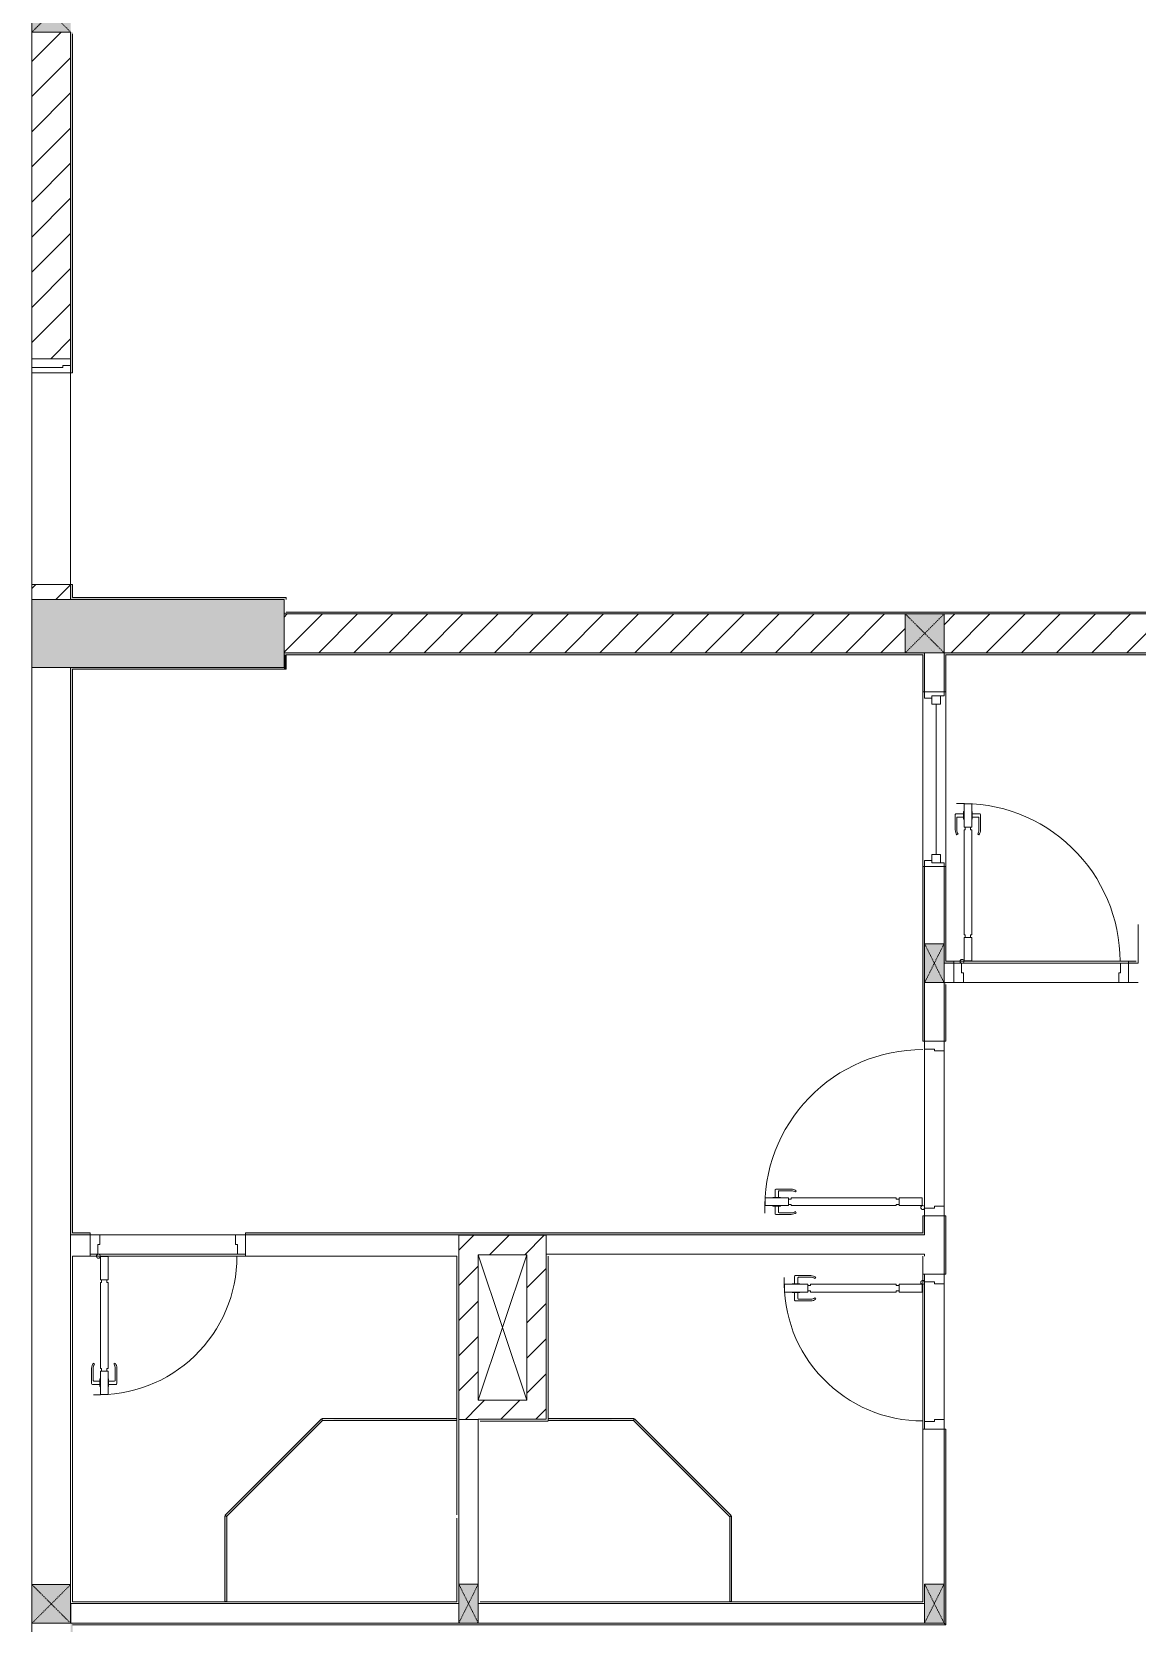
# Model space of a CAD drawing. Header units: millimetres. Extents: x 31499 to 223976, y 3719 to 80291.
# Drawn here: x 141074 to 146769, y 56636 to 64837 of the extents above; entities that cross this region are included whole.
import ezdxf

# ---------------------------------------------------------------- set-up
doc = ezdxf.new("R2010")
doc.units = ezdxf.units.MM
doc.linetypes.add('IMPORT-Dash _2_', pattern=[6, 3, -3])
for name, color, linetype, lineweight in [('0-2', 170, 'Continuous', 9), ('A-DETL-GENF-7', 170, 'Continuous', 9), ('A-DOOR-2', 170, 'Continuous', 9), ('A-DOOR-FRAM-2', 170, 'Continuous', 9), ('A-FLOR-1', 170, 'Continuous', 9), ('A-FLOR-HRAL-6', 170, 'Continuous', 9), ('A-GLAZ-5', 170, 'Continuous', 9), ('A-GLAZ-CURT-3', 170, 'Continuous', 9), ('A-WALL-1', 170, 'Continuous', 9), ('A-WALL-PATT-3', 170, 'Continuous', 9), ('A_1404_dwg-1', 170, 'Continuous', 9), ('I-WALL', 170, 'Continuous', 9), ('I-WALL-1', 170, 'Continuous', 9), ('S-COLS-1', 170, 'Continuous', 9), ('S-COLS-12', 170, 'IMPORT-Dash _2_', 9), ('S-COLS-2', 170, 'Continuous', 9), ('S-COLS-4', 170, 'Continuous', 9), ('S-COLS-HDLN-1', 170, 'IMPORT-Dash _2_', 9)]:
    doc.layers.add(name, color=color, linetype=linetype, lineweight=lineweight)
pattern_1 = [(45, (0, 0), (-90.50967, 90.50967), [])]

# ---------------------------------------------------------------- blocks, each defined once
blk = doc.blocks.new('A_1404_dwg_NCV_TKTC_KET CAU_rvt-1-TKTC_MB HOÀN THIỆN SÀN TẦNG 3-4-4819833-KeyPlan-CH2A_Tầng 3 - Tầng 8')
at = {"layer": 'S-COLS-1'}
blk.add_hatch(color=256, dxfattribs=at).paths.add_polyline_path([(44452.6, 61561.9), (45752.6, 61561.9), (45752.6, 61911.9), (44452.6, 61911.9), (44452.6, 61578.1)])
at = {"layer": 'S-COLS-2'}
blk.add_line((45752.6, 61636.9), (45752.6, 61836.9), dxfattribs=at)
at = {"layer": 'S-COLS-2', "flags": 128}
blk.add_lwpolyline([(44652.6, 61911.9), (44452.6, 61911.9), (44452.6, 61561.9), (44652.6, 61561.9)], dxfattribs=at)
blk = doc.blocks.new('A_1404_dwg_DOOR_CW_01 CANH MO-PANEL KINH - DIW_01-900x2200-CỬA GỖ VÂN LAMINATE-553393-TKTC_MB HOÀN THIỆN SÀN TẦNG 3-4-4819840-KeyPlan-CH2A_Tầng 3 - Tầng 8')
at = {"layer": 'A-DETL-GENF-7'}
for p, q in [((46582.1, 38482.4), (46582.1, 38521.4)), ((46665.6, 38525.4), (46586.1, 38525.4)), ((46599.1, 38482.4), (46599.1, 38513.4)), ((46603.1, 38517.4), (46665.6, 38517.4)), ((46691.4, 38517.2), (46686.8, 38510.7)), ((46582.1, 38438.4), (46582.1, 38399.4)), ((46665.6, 38395.4), (46586.1, 38395.4)), ((46599.1, 38438.4), (46599.1, 38407.4)), ((46603.1, 38403.4), (46665.6, 38403.4)), ((46691.4, 38403.5), (46686.8, 38410.1))]:
    blk.add_line(p, q, dxfattribs=at)
at = {"layer": 'A-DETL-GENF-7', "flags": 128}
for points in [[(46530.6, 38440.4), (46530.6, 38480.4), (46650.6, 38480.4), (46650.6, 38440.4)], [(46610.3, 38482.4), (46610.3, 38480.4), (46570.8, 38480.4), (46570.8, 38482.4)], [(47206.6, 38474.4), (47206.6, 38480.4), (46664.6, 38480.4), (46664.6, 38474.4), (46650.6, 38474.4), (46650.6, 38446.4), (46664.6, 38446.4), (46664.6, 38440.4), (47206.6, 38440.4), (47206.6, 38446.4), (47220.6, 38446.4), (47220.6, 38474.4)], [(47220.6, 38480.4), (47220.6, 38440.4), (47340.6, 38440.4), (47340.6, 38480.4)], [(46610.3, 38438.4), (46610.3, 38440.4), (46570.8, 38440.4), (46570.8, 38438.4)]]:
    blk.add_lwpolyline(points, close=True, dxfattribs=at)
at = {"layer": 'A-DETL-GENF-7'}
blk.add_circle((47342.6, 38430.4), 10, dxfattribs=at)
for centre, radius, start, end in [((47342.6, 38430.4), 814, 90, 182), ((46586.1, 38521.4), 4, 90, 180), ((46603.1, 38513.4), 4, 90, 180), ((46665.6, 38480.4), 45, 55, 90), ((46665.6, 38480.4), 37, 55, 90), ((46586.1, 38399.4), 4, 180, 270), ((46603.1, 38407.4), 4, 180, 270), ((46665.6, 38440.4), 37, 270, 305), ((46665.6, 38440.4), 45, 270, 305)]:
    blk.add_arc(centre, radius, start, end, dxfattribs=at)
at = {"layer": 'A-DOOR-2'}
blk.add_line((47352.6, 38430.4), (47352.6, 38455.4), dxfattribs=at)
at = {"layer": 'A-DOOR-2', "flags": 128}
for points in [[(47452.6, 39237.4), (47452.6, 39287.4), (47352.6, 39287.4), (47352.6, 39247.4), (47402.6, 39247.4), (47402.6, 39237.4)], [(47452.6, 38387.4), (47452.6, 38437.4), (47402.6, 38437.4), (47402.6, 38427.4), (47352.6, 38427.4), (47352.6, 38387.4)]]:
    blk.add_lwpolyline(points, close=True, dxfattribs=at)
blk = doc.blocks.new('A_1404_dwg_DOOR_CW_01 CANH MO-PANEL KINH - DIG_02-800x2200-CỬA NHÔM KÍNH-V60-TKTC_MB HOÀN THIỆN SÀN TẦNG 3-4-4819851-KeyPlan-CH2A_Tầng 3 - Tầng 8')
at = {"layer": 'A-DETL-GENF-7'}
for p, q in [((104755.9, 29607.4), (104716.9, 29607.4)), ((104799.9, 29607.4), (104838.9, 29607.4)), ((104712.9, 29523.9), (104712.9, 29603.4)), ((104720.9, 29586.4), (104720.9, 29523.9)), ((104755.9, 29590.4), (104724.9, 29590.4)), ((104799.9, 29590.4), (104830.9, 29590.4)), ((104834.9, 29586.4), (104834.9, 29523.9)), ((104842.9, 29523.9), (104842.9, 29603.4)), ((104721.1, 29498.1), (104727.6, 29502.7)), ((104834.8, 29498.1), (104828.2, 29502.7))]:
    blk.add_line(p, q, dxfattribs=at)
at = {"layer": 'A-DETL-GENF-7', "flags": 128}
for points in [[(104755.9, 29579.2), (104757.9, 29579.2), (104757.9, 29618.7), (104755.9, 29618.7)], [(104797.9, 29658.9), (104757.9, 29658.9), (104757.9, 29538.9), (104797.9, 29538.9)], [(104799.9, 29579.2), (104797.9, 29579.2), (104797.9, 29618.7), (104799.9, 29618.7)], [(104763.9, 29082.9), (104757.9, 29082.9), (104757.9, 29524.9), (104763.9, 29524.9), (104763.9, 29538.9), (104791.9, 29538.9), (104791.9, 29524.9), (104797.9, 29524.9), (104797.9, 29082.9), (104791.9, 29082.9), (104791.9, 29068.9), (104763.9, 29068.9)], [(104757.9, 29068.9), (104797.9, 29068.9), (104797.9, 28948.9), (104757.9, 28948.9)]]:
    blk.add_lwpolyline(points, close=True, dxfattribs=at)
at = {"layer": 'A-DETL-GENF-7'}
blk.add_circle((104807.9, 28946.9), 10, dxfattribs=at)
for centre, radius, start, end in [((104807.9, 28946.9), 714, 88, 180), ((104716.9, 29603.4), 4, 90, 180), ((104838.9, 29603.4), 4, 0, 90), ((104757.9, 29523.9), 45, 180, 215), ((104724.9, 29586.4), 4, 90, 180), ((104757.9, 29523.9), 37, 180, 215), ((104797.9, 29523.9), 37, 325, 0), ((104830.9, 29586.4), 4, 0, 90), ((104797.9, 29523.9), 45, 325, 0)]:
    blk.add_arc(centre, radius, start, end, dxfattribs=at)
at = {"layer": 'A-DOOR-2'}
blk.add_line((104807.9, 28936.9), (104782.9, 28936.9), dxfattribs=at)
at = {"layer": 'A-DOOR-2', "flags": 128}
for points in [[(104050.9, 28836.9), (104050.9, 28936.9), (104090.9, 28936.9), (104090.9, 28886.9), (104100.9, 28886.9), (104100.9, 28836.9)], [(104800.9, 28836.9), (104800.9, 28886.9), (104810.9, 28886.9), (104810.9, 28936.9), (104850.9, 28936.9), (104850.9, 28836.9)]]:
    blk.add_lwpolyline(points, close=True, dxfattribs=at)
blk = doc.blocks.new('A_1404_dwg_M_Fixed - 900 x 1400-901191-TKTC_MB HOÀN THIỆN SÀN TẦNG 3-4-4819853-KeyPlan-CH2A_Tầng 3 - Tầng 8')
at = {"layer": 'A-GLAZ-5'}
blk.add_line((107013.5, 28877.9), (107787.5, 28877.9), dxfattribs=at)
at = {"layer": 'A-GLAZ-5', "flags": 128}
for points in [[(106982.5, 28899.9), (106982.5, 28936.9), (106950.5, 28936.9)], [(106950.5, 28836.9), (106969.5, 28836.9), (106969.5, 28899.9), (107013.5, 28899.9), (107013.5, 28855.9), (106969.5, 28855.9)], [(107831.5, 28855.9), (107787.5, 28855.9), (107787.5, 28899.9), (107831.5, 28899.9), (107831.5, 28836.9), (107849.4, 28836.9)], [(107818.5, 28899.9), (107818.5, 28936.9), (107850.5, 28936.9)]]:
    blk.add_lwpolyline(points, dxfattribs=at)
blk = doc.blocks.new('A_1404_dwg_System Panel - Glazed-588850-TKTC_MB HOÀN THIỆN SÀN TẦNG 3-4-4819877-KeyPlan-CH2A_Tầng 3 - Tầng 8')
at = {"layer": 'A-GLAZ-CURT-3'}
blk.add_hatch(color=256, dxfattribs=at).paths.add_polyline_path([(103601.6, 32531.9), (103605.1, 32536.9), (103601.6, 32541.9), (103162.6, 32541.9), (103162.6, 32531.9)])
blk.add_line((103162.6, 32531.9), (103603.1, 32531.9), dxfattribs=at)
at = {"layer": 'A-GLAZ-CURT-3', "flags": 128}
blk.add_lwpolyline([(103605.1, 32541.9), (103162.6, 32541.9), (103162.6, 32531.9)], dxfattribs=at)
blk = doc.blocks.new('A_1404_dwg_System Panel - Glazed-580250-TKTC_MB HOÀN THIỆN SÀN TẦNG 3-4-4819878-KeyPlan-CH2A_Tầng 3 - Tầng 8')
at = {"layer": 'A-GLAZ-CURT-3'}
blk.add_hatch(color=256, dxfattribs=at).paths.add_polyline_path([(104097.4, 32037.6), (104102.6, 32046.5), (103605.1, 32536.9), (103605.1, 32529.9), (104095.9, 32039.1)])
blk.add_line((103601.6, 32533.4), (104095.9, 32039.1), dxfattribs=at)
at = {"layer": 'A-GLAZ-CURT-3', "flags": 128}
blk.add_lwpolyline([(104104.5, 32044.7), (103608.7, 32540.5), (103601.6, 32533.4)], dxfattribs=at)
blk = doc.blocks.new('A_1404_dwg_System Panel - Glazed-901202-TKTC_MB HOÀN THIỆN SÀN TẦNG 3-4-4819879-KeyPlan-CH2A_Tầng 3 - Tầng 8')
at = {"layer": 'A-GLAZ-CURT-3'}
blk.add_hatch(color=256, dxfattribs=at).paths.add_polyline_path([(104105.9, 31346.9), (104100.9, 32041.1), (104095.9, 32037.6), (104095.9, 31346.9), (104104.5, 31346.9)])
at = {"layer": 'A-GLAZ-CURT-3', "flags": 128}
blk.add_lwpolyline([(104095.9, 32041.1), (104095.9, 31346.9), (104105.9, 31346.9), (104105.9, 32041.1)], close=True, dxfattribs=at)
blk = doc.blocks.new('A_1404_dwg_System Panel - Glazed-901203-TKTC_MB HOÀN THIỆN SÀN TẦNG 3-4-4819880-KeyPlan-CH2A_Tầng 3 - Tầng 8')
at = {"layer": 'A-GLAZ-CURT-3'}
blk.add_hatch(color=256, dxfattribs=at).paths.add_polyline_path([(103601.6, 29931.5), (103602.8, 29936.5), (103599.3, 29941.5), (103162.6, 29941.5), (103162.6, 29931.5), (103599.3, 29931.5)])
blk.add_line((103162.6, 29931.5), (103602.8, 29931.5), dxfattribs=at)
at = {"layer": 'A-GLAZ-CURT-3', "flags": 128}
blk.add_lwpolyline([(103600.8, 29941.5), (103162.6, 29941.5), (103162.6, 29931.5)], dxfattribs=at)
blk = doc.blocks.new('A_1404_dwg_System Panel - Glazed-580253-TKTC_MB HOÀN THIỆN SÀN TẦNG 3-4-4819881-KeyPlan-CH2A_Tầng 3 - Tầng 8')
at = {"layer": 'A-GLAZ-CURT-3'}
blk.add_hatch(color=256, dxfattribs=at).paths.add_polyline_path([(103606.4, 29933), (104100.9, 30434.6), (104095.9, 30436.7), (103602.8, 29936.5)])
blk.add_line((103606.4, 29933), (104104.5, 30431.1), dxfattribs=at)
at = {"layer": 'A-GLAZ-CURT-3', "flags": 128}
blk.add_lwpolyline([(104095.9, 30436.7), (103599.3, 29940), (103606.4, 29933)], dxfattribs=at)
blk = doc.blocks.new('A_1404_dwg_System Panel - Glazed-901204-TKTC_MB HOÀN THIỆN SÀN TẦNG 3-4-4819882-KeyPlan-CH2A_Tầng 3 - Tầng 8')
at = {"layer": 'A-GLAZ-CURT-3'}
blk.add_hatch(color=256, dxfattribs=at).paths.add_polyline_path([(104104.5, 30434.6), (104105.9, 30434.6), (104102.6, 30876.9), (104095.9, 30876.9), (104100.9, 30434.6), (104102.6, 30434.6)])
at = {"layer": 'A-GLAZ-CURT-3', "flags": 128}
blk.add_lwpolyline([(104105.9, 30434.6), (104105.9, 30876.9), (104095.9, 30876.9), (104095.9, 30434.6)], close=True, dxfattribs=at)
blk = doc.blocks.new('A_1404_dwg_G1_SOF - BO TRU - 100x200-746114-TKTC_MB HOÀN THIỆN SÀN TẦNG 3-4-4819846-KeyPlan-CH2A_Tầng 3 - Tầng 8')
at = {"layer": 'S-COLS-1'}
blk.add_hatch(color=256, dxfattribs=at).paths.add_polyline_path([(49952.6, 40036.9), (49952.6, 40236.9), (49852.6, 40236.9), (49852.6, 40036.9)])
at = {"layer": 'S-COLS-1', "flags": 128}
blk.add_lwpolyline([(49852.6, 40036.9), (49852.6, 40236.9), (49952.6, 40236.9), (49952.6, 40036.9)], close=True, dxfattribs=at)
at = {"layer": 'S-COLS-HDLN-1'}
for p, q in [((49952.6, 40036.9), (49852.6, 40236.9)), ((49852.6, 40036.9), (49952.6, 40236.9))]:
    blk.add_line(p, q, dxfattribs=at)
blk = doc.blocks.new('A_1404_dwg_DOOR_CW_01 CANH MO-PANEL KINH - DIG_01-900x2200-CỬA NHÔM KÍNH-901226-TKTC_MB HOÀN THIỆN SÀN TẦNG 3-4-4819905-KeyPlan-CH2A_Tầng 3 - Tầng 8')
at = {"layer": 'A-DETL-GENF-7'}
for p, q in [((37872.7, 26675.7), (37879.3, 26671.2)), ((37986.4, 26675.7), (37979.9, 26671.2)), ((37864.6, 26649.9), (37864.6, 26570.4)), ((37872.6, 26587.4), (37872.6, 26649.9)), ((37907.6, 26583.4), (37876.6, 26583.4)), ((37951.6, 26583.4), (37982.6, 26583.4)), ((37986.6, 26587.4), (37986.6, 26649.9)), ((37994.6, 26649.9), (37994.6, 26570.4)), ((37907.6, 26566.4), (37868.6, 26566.4)), ((37951.6, 26566.4), (37990.6, 26566.4))]:
    blk.add_line(p, q, dxfattribs=at)
at = {"layer": 'A-DETL-GENF-7', "flags": 128}
for points in [[(37909.6, 27204.9), (37949.6, 27204.9), (37949.6, 27324.9), (37909.6, 27324.9)], [(37915.6, 27190.9), (37909.6, 27190.9), (37909.6, 26648.9), (37915.6, 26648.9), (37915.6, 26634.9), (37943.6, 26634.9), (37943.6, 26648.9), (37949.6, 26648.9), (37949.6, 27190.9), (37943.6, 27190.9), (37943.6, 27204.9), (37915.6, 27204.9)], [(37907.6, 26594.7), (37909.6, 26594.7), (37909.6, 26555.2), (37907.6, 26555.2)], [(37949.6, 26514.9), (37909.6, 26514.9), (37909.6, 26634.9), (37949.6, 26634.9)], [(37951.6, 26594.7), (37949.6, 26594.7), (37949.6, 26555.2), (37951.6, 26555.2)]]:
    blk.add_lwpolyline(points, close=True, dxfattribs=at)
at = {"layer": 'A-DETL-GENF-7'}
blk.add_circle((37959.6, 27326.9), 10, dxfattribs=at)
for centre, radius, start, end in [((37959.6, 27326.9), 814, 180, 272), ((37909.6, 26649.9), 45, 145, 180), ((37909.6, 26649.9), 37, 145, 180), ((37949.6, 26649.9), 37, 0, 35), ((37949.6, 26649.9), 45, 0, 35), ((37876.6, 26587.4), 4, 180, 270), ((37982.6, 26587.4), 4, 270, 0), ((37868.6, 26570.4), 4, 180, 270), ((37990.6, 26570.4), 4, 270, 0)]:
    blk.add_arc(centre, radius, start, end, dxfattribs=at)
at = {"layer": 'A-DOOR-2'}
blk.add_line((37959.6, 27336.9), (37934.6, 27336.9), dxfattribs=at)
at = {"layer": 'A-DOOR-2', "flags": 128}
for points in [[(37152.6, 27436.9), (37102.6, 27436.9), (37102.6, 27336.9), (37142.6, 27336.9), (37142.6, 27386.9), (37152.6, 27386.9)], [(38002.6, 27436.9), (37952.6, 27436.9), (37952.6, 27386.9), (37962.6, 27386.9), (37962.6, 27336.9), (38002.6, 27336.9)]]:
    blk.add_lwpolyline(points, close=True, dxfattribs=at)
blk = doc.blocks.new('A_1404_dwg_Railing - Railing-914981-TKTC_MB HOÀN THIỆN SÀN TẦNG 3-4-4819918-KeyPlan-CH2A_Tầng 3 - Tầng 8')
at = {"layer": 'A-FLOR-HRAL-6'}
blk.add_line((44662.6, 56626.9), (49162.6, 56626.9), dxfattribs=at)
at = {"layer": 'A-FLOR-HRAL-6', "flags": 128}
for points in [[(49152.6, 56636.9), (49162.6, 56626.9), (49162.6, 56636.9)], [(44662.6, 54951.9), (44662.6, 54877.4), (44652.6, 54877.4), (44652.6, 54951.9)]]:
    blk.add_lwpolyline(points, dxfattribs=at)
blk = doc.blocks.new('A_1404_dwg_NCV_TKTC_TANG 3 - 4_rvt-1-TKTC_MB HOÀN THIỆN SÀN TẦNG 3-4-4819943-KeyPlan-CH2A_Tầng 3 - Tầng 8')
at = {"layer": 'A-WALL-PATT-3'}
h = blk.add_hatch(color=256, dxfattribs=at)
h.paths.add_polyline_path([(44662.6, 61911.9), (44662.6, 61989.4), (44652.6, 61989.4), (44652.6, 61911.9)])
h.paths.add_polyline_path([(44652.6, 63079.4), (44662.6, 63079.4), (44662.6, 64836.9), (44652.6, 64835.3), (44652.6, 63151.9)])
for points in [[(45272.1, 61911.9), (45762.6, 61911.9), (45762.6, 61921.9), (44662.6, 61921.9), (44662.6, 61911.9), (44799.8, 61911.9)], [(52742.5, 61836.9), (52742.5, 61846.9), (45752.6, 61846.9), (45752.6, 61836.9), (51135.1, 61836.9)], [(48952.9, 61626.9), (49052.6, 61626.9), (49052.6, 61636.9), (45752.6, 61636.9), (45752.6, 61626.9), (45762.6, 61626.9)], [(45752.6, 61551.9), (45762.6, 61551.9), (45762.6, 61626.9), (45752.6, 61626.9), (45752.6, 61561.9)], [(52752.5, 61626.9), (52752.6, 61626.9), (52752.5, 61636.9), (49152.6, 61636.9), (49152.9, 61626.9), (52742.6, 61626.9)], [(44662.6, 58646.9), (44662.6, 61561.9), (44652.6, 61561.9), (44652.6, 58646.9)], [(44662.6, 61551.9), (45752.6, 61551.9), (45752.6, 61561.9), (44662.6, 61561.9)]]:
    blk.add_hatch(color=256, dxfattribs=at).paths.add_polyline_path(points)
h = blk.add_hatch(color=256, dxfattribs=at)
h.paths.add_polyline_path([(49052.6, 58646.9), (49052.6, 58734.9), (49042.6, 58734.9), (49042.6, 58646.9)])
h.paths.add_polyline_path([(49052.6, 59634.9), (49052.6, 60534.9), (49042.6, 60534.9), (49042.6, 59634.9)])
h.paths.add_polyline_path([(49052.6, 61434.9), (49052.6, 61626.9), (49042.6, 61626.9), (49042.6, 61434.9)])
h = blk.add_hatch(color=256, dxfattribs=at)
h.paths.add_polyline_path([(49152.6, 60046.9), (49162.6, 60046.9), (49162.6, 60534.9), (49152.6, 60534.9), (49152.6, 60136.9)])
h.paths.add_polyline_path([(49162.6, 61434.9), (49162.6, 61626.9), (49152.6, 61626.9), (49152.6, 61434.9)])
h = blk.add_hatch(color=256, dxfattribs=at)
h.paths.add_polyline_path([(50102.6, 60036.9), (50142.6, 60036.9), (50142.6, 60046.9), (50102.6, 60046.9)])
h.paths.add_polyline_path([(49152.6, 60036.9), (49202.6, 60036.9), (49202.6, 60046.9), (49152.6, 60046.9)])
h = blk.add_hatch(color=256, dxfattribs=at)
h.paths.add_polyline_path([(49152.6, 56636.9), (49162.6, 56636.9), (49162.6, 57635.3), (49152.6, 57635.3), (49152.6, 56836.9)])
h.paths.add_polyline_path([(49162.6, 58435.3), (49162.6, 58734.9), (49152.6, 58734.9), (49152.6, 58435.3)])
h.paths.add_polyline_path([(49162.6, 59634.9), (49162.6, 59936.9), (49152.6, 59936.9), (49152.6, 59634.9)])
h = blk.add_hatch(color=256, dxfattribs=at)
h.paths.add_polyline_path([(46753, 58636.9), (49052.6, 58636.9), (49052.6, 58646.9), (45552.6, 58646.9), (45552.6, 58636.9), (46653, 58636.9)])
h.paths.add_polyline_path([(44662.6, 58636.9), (44752.6, 58636.9), (44752.6, 58646.9), (44652.6, 58646.9), (44652.6, 58636.9)])
h = blk.add_hatch(color=256, dxfattribs=at)
h.paths.add_polyline_path([(44662.6, 53711.9), (44662.6, 53861.9), (44652.6, 53861.9), (44652.6, 53711.9)])
h.paths.add_polyline_path([(44662.6, 54951.9), (44662.6, 56636.9), (44652.6, 56635.3), (44652.6, 54951.9)])
at = {"layer": 'A-FLOR-1'}
for p, q in [((44652.6, 63079.4), (44652.6, 61989.4)), ((45752.6, 61911.9), (45752.6, 61846.9)), ((50062.6, 60036.9), (49242.6, 60036.9)), ((49052.6, 58774.9), (49052.6, 59594.9)), ((49152.6, 59584.9), (49152.6, 58784.9)), ((44792.6, 58536.9), (45512.6, 58536.9)), ((47102.6, 58536.9), (47102.6, 58526.9)), ((49052.6, 58395.3), (49052.6, 57675.3))]:
    blk.add_line(p, q, dxfattribs=at)
at = {"layer": 'A-FLOR-1', "flags": 128}
for points in [[(44452.6, 63079.4), (44452.6, 61989.4), (44652.6, 61989.4), (44652.6, 63079.4)], [(50052.6, 59936.9), (49252.6, 59936.9)], [(44802.6, 58636.9), (45502.6, 58636.9)], [(49152.6, 58385.3), (49152.6, 57685.3)]]:
    blk.add_lwpolyline(points, close=True, dxfattribs=at)
blk.add_lwpolyline([(46762.6, 57686.9), (46752.6, 57686.9), (46752.6, 57684.9)], dxfattribs=at)
at = {"layer": 'A-WALL-1'}
for p, q in [((49052.6, 61626.9), (49052.6, 61434.9)), ((49152.6, 61434.9), (49152.6, 61626.9)), ((49052.6, 61434.9), (49152.6, 61434.9)), ((49152.6, 60534.9), (49052.6, 60534.9)), ((49052.6, 60534.9), (49052.6, 60136.9)), ((49152.6, 60136.9), (49152.6, 60534.9)), ((49202.6, 60036.9), (49152.6, 60036.9)), ((49202.6, 59936.9), (49202.6, 60036.9)), ((50102.6, 60036.9), (50102.6, 59936.9)), ((50142.6, 60036.9), (50102.6, 60036.9)), ((49052.6, 59936.9), (49052.6, 59634.9)), ((49152.6, 59936.9), (49162.6, 59936.9)), ((49152.6, 59634.9), (49152.6, 59936.9)), ((49162.6, 59936.9), (49202.6, 59936.9)), ((50052.6, 59936.9), (49252.6, 59936.9)), ((50102.6, 59936.9), (50152.6, 59936.9)), ((49052.6, 59634.9), (49152.6, 59634.9)), ((49052.6, 58774.9), (49052.6, 59594.9)), ((49152.6, 59584.9), (49152.6, 58784.9)), ((49152.6, 58734.9), (49052.6, 58734.9)), ((49052.6, 58734.9), (49052.6, 58646.9)), ((49152.6, 58435.3), (49152.6, 58734.9)), ((44652.6, 58636.9), (44652.6, 58536.9)), ((44752.6, 58636.9), (44652.6, 58636.9)), ((44752.6, 58536.9), (44752.6, 58636.9)), ((44802.6, 58636.9), (45502.6, 58636.9)), ((45552.6, 58636.9), (45552.6, 58536.9)), ((46652.6, 58636.9), (45552.6, 58636.9)), ((46652.6, 58536.9), (46652.6, 58636.9)), ((49052.6, 58435.3), (49152.6, 58435.3)), ((49152.6, 58385.3), (49152.6, 57685.3)), ((49152.6, 57635.3), (49052.6, 57635.3)), ((49152.6, 56836.9), (49152.6, 57635.3)), ((49052.6, 56736.9), (46752.6, 56736.9)), ((46752.6, 56636.9), (49052.6, 56636.9))]:
    blk.add_line(p, q, dxfattribs=at)
at = {"layer": 'A-WALL-1', "flags": 128}
for points in [[(49152.6, 61626.9), (49152.6, 61636.9), (49052.6, 61636.9), (49052.6, 61626.9)], [(50152.6, 60236.9), (50152.6, 60036.9), (50142.6, 60036.9)], [(49052.6, 58646.9), (49052.6, 58636.9), (47102.6, 58636.9), (47102.6, 58536.9), (49052.6, 58536.9), (49052.6, 58526.9)], [(46752.6, 56836.9), (46752.6, 57684.9), (46652.6, 57684.9), (46652.6, 56836.9)], [(46652.6, 56736.9), (44653, 56736.9), (44653, 56636.9), (46652.6, 56636.9)]]:
    blk.add_lwpolyline(points, dxfattribs=at)
at = {"layer": 'I-WALL'}
for p, q in [((49052.6, 61434.9), (49052.6, 61626.9)), ((49152.6, 61626.9), (49152.6, 61434.9)), ((49042.6, 60534.9), (49042.6, 61434.9)), ((49162.6, 61434.9), (49162.6, 60534.9)), ((49052.6, 60136.9), (49052.6, 60534.9)), ((49152.6, 60534.9), (49152.6, 60136.9)), ((49152.6, 60036.9), (49202.6, 60036.9)), ((49202.6, 60046.9), (50102.6, 60046.9)), ((50102.6, 60036.9), (50142.6, 60036.9)), ((49052.6, 59634.9), (49052.6, 59936.9)), ((49152.6, 59936.9), (49152.6, 59634.9)), ((49052.6, 58646.9), (49052.6, 58734.9)), ((49152.6, 58734.9), (49152.6, 58435.3)), ((44652.6, 58636.9), (44752.6, 58636.9)), ((45552.6, 58636.9), (46652.6, 58636.9)), ((45552.6, 58526.9), (44752.6, 58526.9)), ((49042.6, 57635.3), (49042.6, 58435.3)), ((49152.6, 57635.3), (49152.6, 56836.9))]:
    blk.add_line(p, q, dxfattribs=at)
at = {"layer": 'I-WALL-1'}
for p, q in [((48952.9, 61836.9), (49152.6, 61836.9)), ((49052.6, 61636.9), (48952.9, 61636.9)), ((49052.6, 61626.9), (49052.6, 61636.9)), ((49162.6, 59936.9), (49152.6, 59936.9)), ((47112.6, 57690.3), (47112.6, 58526.9)), ((46642.6, 57690.3), (46642.6, 57680.3)), ((46642.6, 57680.3), (46642.6, 57193.6)), ((46762.6, 57676.9), (47112.6, 57676.9)), ((47112.6, 57680.3), (47112.6, 57686.9)), ((44652.6, 56835.3), (44652.6, 56736.9)), ((45457.6, 56746.9), (45447.6, 56746.9)), ((48048, 56746.9), (46762.6, 56746.9)), ((48058, 56746.9), (48048, 56746.9)), ((44662.6, 56636.9), (44652.6, 56636.9))]:
    blk.add_line(p, q, dxfattribs=at)
at = {"layer": 'I-WALL-1', "flags": 128}
for points in [[(44652.6, 64835.3), (44652.6, 63079.4), (44662.6, 63079.4), (44662.6, 64826.9)], [(49152.6, 61836.9), (52742.5, 61836.9), (52752.5, 61836.9), (52752.5, 61912), (53242.6, 61912), (53252.6, 61912), (53252.6, 62160.3), (53242.6, 62160.3), (53242.6, 61922), (52742.5, 61922), (52742.5, 61912), (52742.5, 61846.9), (45762.6, 61846.9)], [(45762.6, 61911.9), (45762.6, 61921.9), (44662.6, 61921.9), (44662.6, 61989.4), (44652.6, 61989.4), (44652.6, 61911.9), (44662.6, 61911.9), (45752.6, 61911.9)], [(45752.6, 61846.9), (45752.6, 61836.9), (48952.9, 61836.9)], [(48952.9, 61636.9), (45752.6, 61636.9), (45752.6, 61626.9), (45752.6, 61561.9), (44662.6, 61561.9), (44652.6, 61561.9), (44652.6, 58646.9), (44652.6, 58636.9)], [(44752.6, 58636.9), (44752.6, 58646.9), (44662.6, 58646.9), (44662.6, 61551.9), (45752.6, 61551.9), (45762.6, 61551.9), (45762.6, 61626.9), (49042.6, 61626.9), (49042.6, 61434.9), (49052.6, 61434.9)], [(49152.6, 61434.9), (49162.6, 61434.9), (49162.6, 61626.9), (52742.6, 61626.9), (52742.6, 61551.9), (52752.6, 61551.9), (53252.6, 61551.9), (53252.6, 61561.9), (52752.6, 61561.9), (52752.6, 61626.9), (52752.6, 61636.9), (49152.6, 61636.9), (49152.6, 61626.9)], [(49052.6, 60534.9), (49042.6, 60534.9), (49042.6, 59634.9), (49052.6, 59634.9)], [(49202.6, 60036.9), (49202.6, 60046.9), (49162.6, 60046.9), (49162.6, 60534.9), (49152.6, 60534.9)], [(50142.6, 60046.9), (50102.6, 60046.9), (50102.6, 60036.9)], [(49152.6, 59634.9), (49162.6, 59634.9), (49162.6, 59926.9)], [(49052.6, 58734.9), (49042.6, 58734.9), (49042.6, 58646.9), (45552.6, 58646.9), (45552.6, 58636.9)], [(49152.6, 58435.3), (49162.6, 58435.3), (49162.6, 58734.9), (49152.6, 58734.9)], [(46652.6, 58636.9), (49052.6, 58636.9), (49052.6, 58646.9)], [(44652.6, 58536.9), (44652.6, 58526.9), (44652.6, 56835.3)], [(45447.6, 56746.9), (44662.6, 56746.9), (44662.6, 58526.9), (44752.6, 58526.9), (44752.6, 58536.9)], [(45552.6, 58536.9), (45552.6, 58526.9), (46642.6, 58526.9), (46642.6, 57690.3)], [(46652.6, 56836.9), (46652.6, 58526.9), (46652.6, 58536.9)], [(47102.6, 58526.9), (47102.6, 57686.9), (46762.6, 57686.9)], [(49042.6, 58526.9), (49042.6, 58435.3), (49052.6, 58435.3)], [(49052.6, 57635.3), (49042.6, 57635.3), (49042.6, 56746.9), (48058, 56746.9)], [(49162.6, 56636.9), (49162.6, 57635.3), (49152.6, 57635.3)], [(46642.6, 57177.3), (46642.6, 56746.9), (45457.6, 56746.9)], [(44652.6, 56736.9), (44662.6, 56736.9), (46642.6, 56736.9), (46652.6, 56736.9)], [(46752.6, 56736.9), (49042.6, 56736.9), (49052.6, 56736.9)]]:
    blk.add_lwpolyline(points, dxfattribs=at)
for name, p, rotation in [('A_1404_dwg_M_Fixed - 900 x 1400-901191-TKTC_MB HOÀN THIỆN SÀN TẦNG 3-4-4819853-KeyPlan-CH2A_Tầng 3 - Tầng 8', (77989.5, -46415.6), 90), ('A_1404_dwg_DOOR_CW_01 CANH MO-PANEL KINH - DIG_01-900x2200-CỬA NHÔM KÍNH-901226-TKTC_MB HOÀN THIỆN SÀN TẦNG 3-4-4819905-KeyPlan-CH2A_Tầng 3 - Tầng 8', (87205.1, 87373.9), 180), ('A_1404_dwg_G1_SOF - BO TRU - 100x200-746114-TKTC_MB HOÀN THIỆN SÀN TẦNG 3-4-4819846-KeyPlan-CH2A_Tầng 3 - Tầng 8', (99005.1, 100173.9), 180), ('A_1404_dwg_DOOR_CW_01 CANH MO-PANEL KINH - DIG_02-800x2200-CỬA NHÔM KÍNH-V60-TKTC_MB HOÀN THIỆN SÀN TẦNG 3-4-4819851-KeyPlan-CH2A_Tầng 3 - Tầng 8', (149603.5, 87473.9), 180), ('A_1404_dwg_DOOR_CW_01 CANH MO-PANEL KINH - DIG_02-800x2200-CỬA NHÔM KÍNH-V60-TKTC_MB HOÀN THIỆN SÀN TẦNG 3-4-4819851-KeyPlan-CH2A_Tầng 3 - Tầng 8', (77989.5, -46415.6), 90), ('A_1404_dwg_System Panel - Glazed-580250-TKTC_MB HOÀN THIỆN SÀN TẦNG 3-4-4819878-KeyPlan-CH2A_Tầng 3 - Tầng 8', (77989.5, -46415.6), 90.00000000000011), ('A_1404_dwg_System Panel - Glazed-901202-TKTC_MB HOÀN THIỆN SÀN TẦNG 3-4-4819879-KeyPlan-CH2A_Tầng 3 - Tầng 8', (77989.5, -46415.6), 90.00000000000001), ('A_1404_dwg_System Panel - Glazed-901204-TKTC_MB HOÀN THIỆN SÀN TẦNG 3-4-4819882-KeyPlan-CH2A_Tầng 3 - Tầng 8', (77989.5, -46415.6), 90), ('A_1404_dwg_System Panel - Glazed-580253-TKTC_MB HOÀN THIỆN SÀN TẦNG 3-4-4819881-KeyPlan-CH2A_Tầng 3 - Tầng 8', (77989.5, -46415.6), 90.0000000000001), ('A_1404_dwg_System Panel - Glazed-588850-TKTC_MB HOÀN THIỆN SÀN TẦNG 3-4-4819877-KeyPlan-CH2A_Tầng 3 - Tầng 8', (77989.5, -46415.6), 90), ('A_1404_dwg_System Panel - Glazed-901203-TKTC_MB HOÀN THIỆN SÀN TẦNG 3-4-4819880-KeyPlan-CH2A_Tầng 3 - Tầng 8', (77989.5, -46415.6), 90), ('A_1404_dwg_G1_SOF - BO TRU - 100x200-746114-TKTC_MB HOÀN THIỆN SÀN TẦNG 3-4-4819846-KeyPlan-CH2A_Tầng 3 - Tầng 8', (96605.1, 96873.9), 180), ('A_1404_dwg_G1_SOF - BO TRU - 100x200-746114-TKTC_MB HOÀN THIỆN SÀN TẦNG 3-4-4819846-KeyPlan-CH2A_Tầng 3 - Tầng 8', (99005.1, 96873.9), 180)]:
    blk.add_blockref(name, p, dxfattribs=dict(rotation=rotation))
for name, p in [('A_1404_dwg_DOOR_CW_01 CANH MO-PANEL KINH - DIW_01-900x2200-CỬA GỖ VÂN LAMINATE-553393-TKTC_MB HOÀN THIỆN SÀN TẦNG 3-4-4819840-KeyPlan-CH2A_Tầng 3 - Tầng 8', (1700, 20347.5)), ('A_1404_dwg_Railing - Railing-914981-TKTC_MB HOÀN THIỆN SÀN TẦNG 3-4-4819918-KeyPlan-CH2A_Tầng 3 - Tầng 8', (0, 0))]:
    blk.add_blockref(name, p)
blk = doc.blocks.new('A_1404_dwg_FD_05 - FD_05-1000x2200mm-835434-TKTC_MB HOÀN THIỆN SÀN TẦNG 3-4-4819959-KeyPlan-CH2A_Tầng 3 - Tầng 8')
at = {"layer": 'A-DOOR-FRAM-2'}
blk.add_line((44452.6, 62106.9), (44452.6, 62061.9), dxfattribs=at)
at = {"layer": 'A-DOOR-FRAM-2', "flags": 128}
blk.add_lwpolyline([(44652.6, 63151.9), (44452.6, 63151.9), (44452.6, 63106.9), (44612.6, 63106.9), (44612.6, 63116.9), (44652.6, 63116.9)], dxfattribs=at)
blk = doc.blocks.new('A_1404_dwg_G1_SOF - BO TRU - 200x200-V10-TKTC_MB HOÀN THIỆN SÀN TẦNG 3-4-4819989-KeyPlan-CH2A_Tầng 3 - Tầng 8')
at = {"layer": 'S-COLS-12'}
blk.add_hatch(color=256, dxfattribs=at).paths.add_polyline_path([(49052.6, 61636.9), (49152.9, 61637.7), (49152.6, 61836.9), (48952.9, 61836.9), (48952.9, 61636.9)])
at = {"layer": 'S-COLS-4'}
for p, q in [((48952.9, 61836.9), (48952.9, 61636.9)), ((49152.9, 61636.9), (49152.9, 61836.9))]:
    blk.add_line(p, q, dxfattribs=at)
at = {"layer": 'S-COLS-HDLN-1'}
for p, q in [((49152.9, 61836.9), (48952.9, 61636.9)), ((48952.9, 61836.9), (49152.9, 61636.9))]:
    blk.add_line(p, q, dxfattribs=at)
blk = doc.blocks.new('A_1404_dwg_G1_SOF - BO TRU - 200x200-V13-TKTC_MB HOÀN THIỆN SÀN TẦNG 3-4-4819992-KeyPlan-CH2A_Tầng 3 - Tầng 8')
at = {"layer": 'S-COLS-12'}
blk.add_hatch(color=256, dxfattribs=at).paths.add_polyline_path([(44652.6, 56635.3), (44652.6, 56835.3), (44452.6, 56835.3), (44452.6, 56635.3)])
at = {"layer": 'S-COLS-4'}
blk.add_line((44652.6, 56636.9), (44652.6, 56737), dxfattribs=at)
at = {"layer": 'S-COLS-4', "flags": 128}
blk.add_lwpolyline([(44652.6, 56835.3), (44452.6, 56835.3), (44452.6, 56635.3), (44652.6, 56635.3)], dxfattribs=at)
at = {"layer": 'S-COLS-HDLN-1'}
for p, q in [((44452.6, 56835.3), (44652.6, 56635.4)), ((44652.6, 56835.2), (44452.6, 56635.3))]:
    blk.add_line(p, q, dxfattribs=at)
blk = doc.blocks.new('A_1404_dwg_G1_SOF - BO TRU - 200x200-V14-TKTC_MB HOÀN THIỆN SÀN TẦNG 3-4-4819993-KeyPlan-CH2A_Tầng 3 - Tầng 8')
at = {"layer": 'S-COLS-12'}
blk.add_hatch(color=256, dxfattribs=at).paths.add_polyline_path([(44452.6, 64835.3), (44652.6, 64836.9), (44652.6, 65035.3), (44452.6, 65035.3), (44452.6, 64836.9)])
at = {"layer": 'S-COLS-4', "flags": 128}
blk.add_lwpolyline([(44652.6, 65035.3), (44452.6, 65035.3), (44452.6, 64835.3), (44652.6, 64835.3)], dxfattribs=at)
at = {"layer": 'S-COLS-HDLN-1'}
for p, q in [((44452.6, 65035.3), (44652.6, 64835.4)), ((44652.6, 65035.2), (44452.6, 64835.3))]:
    blk.add_line(p, q, dxfattribs=at)
blk = doc.blocks.new('A_1404_dwg-4819832-KeyPlan-CH2A_Tầng 3 - Tầng 8')
at = {"layer": 'A-WALL-PATT-3'}
h = blk.add_hatch(dxfattribs=at)
h.set_pattern_fill('FP_31', color=256, style=0, pattern_type=2)
h.set_pattern_definition(pattern_1)
h.paths.add_polyline_path([(44652.5, 61911.9), (44652.5, 61989.4), (44452.6, 61989.4), (44452.6, 61911.9)])
h.paths.add_polyline_path([(44452.6, 63151.9), (44652.6, 63151.9), (44652.6, 64835.3), (44452.6, 64835.3), (44452.6, 65035.3), (44652.6, 65035.3), (44652.6, 69761.9), (44452.6, 69761.9), (44452.6, 63151.9)])
h = blk.add_hatch(dxfattribs=at)
h.set_pattern_fill('FP_31', color=256, style=0, pattern_type=2)
h.set_pattern_definition(pattern_1)
h.paths.add_polyline_path([(52752.5, 61636.9), (52752.6, 61636.9), (52752.5, 61836.9), (49152.9, 61836.9), (49152.9, 61636.9), (52742.5, 61636.9)])
h.paths.add_polyline_path([(45752.6, 61636.9), (48952.9, 61636.9), (48952.9, 61836.9), (45752.6, 61836.9)])
h = blk.add_hatch(dxfattribs=at)
h.set_pattern_fill('FP_31', color=256, style=0, pattern_type=2)
h.set_pattern_definition(pattern_1)
h.paths.add_polyline_path([(46653, 57684.9), (46752.6, 57686.9), (46753, 58634.9), (46653, 58634.9), (46653, 57686.9)])
h = blk.add_hatch(dxfattribs=at)
h.set_pattern_fill('FP_31', color=256, style=0, pattern_type=2)
h.set_pattern_definition(pattern_1)
h.paths.add_polyline_path([(47003, 58534.9), (47102.6, 58534.9), (47102.6, 58634.9), (46753, 58634.9), (46753, 58534.9)])
h = blk.add_hatch(dxfattribs=at)
h.set_pattern_fill('FP_31', color=256, style=0, pattern_type=2)
h.set_pattern_definition(pattern_1)
h.paths.add_polyline_path([(47102.6, 57784.9), (47102.6, 58534.9), (47003, 58534.9), (47003, 57784.9)])
h = blk.add_hatch(dxfattribs=at)
h.set_pattern_fill('FP_31', color=256, style=0, pattern_type=2)
h.set_pattern_definition(pattern_1)
h.paths.add_polyline_path([(47003, 57686.9), (47102.6, 57686.9), (47102.6, 57784.9), (46753, 57784.9), (46753, 57686.9)])
at = {"layer": '0-2'}
for p, q in [((47003, 57785.9), (46752.9, 58534.9)), ((46752.9, 57784.9), (47003, 58533.8))]:
    blk.add_line(p, q, dxfattribs=at)
at = {"layer": 'A-FLOR-1'}
blk.add_line((44452.6, 63079.4), (44452.6, 63106.9), dxfattribs=at)
at = {"layer": 'A-WALL-1'}
for p, q in [((44452.6, 62061.9), (44452.6, 61911.9)), ((44452.6, 61911.9), (44652.6, 61911.9)), ((45752.6, 61836.9), (45752.6, 61636.9)), ((44652.6, 61561.9), (44452.6, 61561.9))]:
    blk.add_line(p, q, dxfattribs=at)
at = {"layer": 'A-WALL-1', "flags": 128}
for points in [[(44652.6, 69761.9), (44452.6, 69761.9), (44452.6, 63151.9), (44652.6, 63151.9)], [(44452.6, 61561.9), (44452.6, 54951.9), (44652.6, 54951.9)], [(47102.6, 58634.9), (46653, 58634.9), (46653, 57684.9)]]:
    blk.add_lwpolyline(points, dxfattribs=at)
blk.add_lwpolyline([(47003, 57784.9), (46753, 57784.9), (46753, 58534.9), (47003, 58534.9)], close=True, dxfattribs=at)
for name in ['A_1404_dwg_NCV_TKTC_KET CAU_rvt-1-TKTC_MB HOÀN THIỆN SÀN TẦNG 3-4-4819833-KeyPlan-CH2A_Tầng 3 - Tầng 8', 'A_1404_dwg_NCV_TKTC_TANG 3 - 4_rvt-1-TKTC_MB HOÀN THIỆN SÀN TẦNG 3-4-4819943-KeyPlan-CH2A_Tầng 3 - Tầng 8', 'A_1404_dwg_G1_SOF - BO TRU - 200x200-V14-TKTC_MB HOÀN THIỆN SÀN TẦNG 3-4-4819993-KeyPlan-CH2A_Tầng 3 - Tầng 8', 'A_1404_dwg_FD_05 - FD_05-1000x2200mm-835434-TKTC_MB HOÀN THIỆN SÀN TẦNG 3-4-4819959-KeyPlan-CH2A_Tầng 3 - Tầng 8', 'A_1404_dwg_G1_SOF - BO TRU - 200x200-V10-TKTC_MB HOÀN THIỆN SÀN TẦNG 3-4-4819989-KeyPlan-CH2A_Tầng 3 - Tầng 8', 'A_1404_dwg_G1_SOF - BO TRU - 200x200-V13-TKTC_MB HOÀN THIỆN SÀN TẦNG 3-4-4819992-KeyPlan-CH2A_Tầng 3 - Tầng 8']:
    blk.add_blockref(name, (0, 0))

msp = doc.modelspace()

# ---------------------------------------------------------------- block references
at = {"layer": 'A_1404_dwg-1'}
msp.add_blockref('A_1404_dwg-4819832-KeyPlan-CH2A_Tầng 3 - Tầng 8', (96621.6, 0), dxfattribs=at)

doc.saveas('drawing.dxf')
